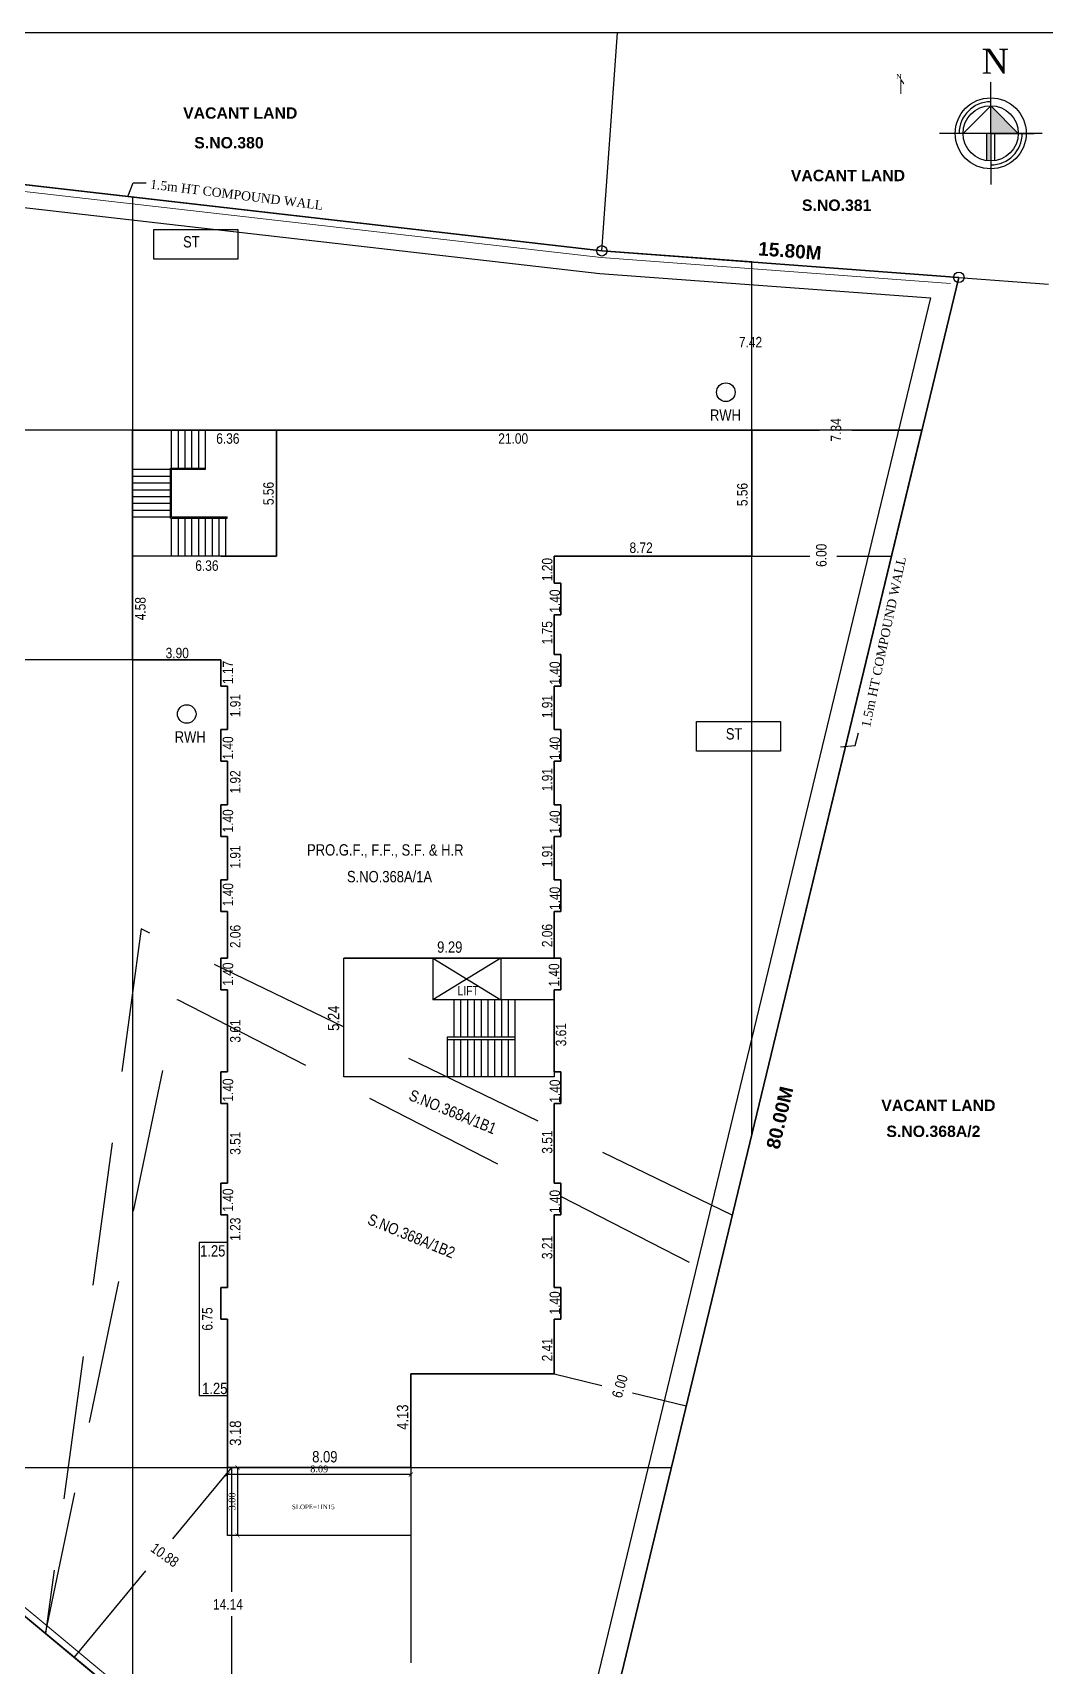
# Model space of a CAD drawing. Header units: metres. Extents: x 1336 to 1656, y -163 to -53.
# Drawn here: x 1377.7 to 1422.4, y -125.1 to -53 of the extents above; entities that cross this region are included whole.
import ezdxf

# ---------------------------------------------------------------- set-up
doc = ezdxf.new("R2010")
doc.units = ezdxf.units.M
doc.header["$PDMODE"] = 3
doc.header["$PDSIZE"] = -15
doc.linetypes.add('HIDDEN', pattern=[9.525, 6.35, -3.175])
for name, color, linetype in [('AS_AT_SITE', 7, 'Continuous'), ('BLK_1_DA_RAMP_1', 1, 'Continuous'), ('BLK_1_LVL_0_FRONT_SETBACK', 2, 'Continuous'), ('BLK_1_LVL_0_REAR_SETBACK', 11, 'Continuous'), ('BLK_1_LVL_0_SIDE_SETBACK1', 171, 'Continuous'), ('BLK_1_LVL_0_SIDE_SETBACK2', 102, 'Continuous'), ('FMB_OR_PLR', 7, 'Continuous'), ('N1', 1, 'Continuous'), ('PLOT_BOUNDARY', 70, 'Continuous'), ('ROAD_WIDTH', 7, 'Continuous'), ('RWH', 130, 'Continuous'), ('SUPER_IMPOSED', 7, 'Continuous')]:
    doc.layers.add(name, color=color, linetype=linetype)
doc.layers.add('BLK_1_COVERED_AREA', color=140, linetype='Continuous', plot=False)
doc.layers.add('BLK_1_LVL_0_BLDG_FOOT_PRINT', color=1, linetype='Continuous', lineweight=5)
doc.layers.add('NORTH_DIRECTION', color=7, linetype='Continuous', lineweight=0)
doc.styles.add('Ar Bold', font='arialbd.ttf')
doc.styles.get("Standard").update_dxf_attribs({"font": 'times.ttf'})
doc.styles.add('style BOLD', font='arialbd.ttf')
doc.styles.add('style5', font='swissc.ttf')
doc.dimstyles.get("Standard").update_dxf_attribs({"dimscale": 0.001, "dimtxt": 0.3, "dimasz": 0.18, "dimexe": 0.18, "dimexo": 0.0625, "dimgap": 0.09, "dimtad": 1, "dimtoh": 1, "dimzin": 0, "dimdsep": 46, "dimtxsty": 'Standard', "dimblk": 'ARCHTICK', "dimcen": 0.09, "dimse1": 1, "dimse2": 1, "dimadec": 0, "dimazin": 0, "dimtfac": 1, "dimtofl": 0, "dimtmove": 0, "dimatfit": 3, "dimfxl": 0, "dimtolj": 1, "dimtzin": 0, "dimarcsym": 0})
doc.dimstyles.new('~dimensions', dxfattribs={"dimtxt": 0.25, "dimasz": 0.17, "dimexe": 0.05, "dimexo": 0.0625, "dimgap": 0.06, "dimtad": 1, "dimzin": 4, "dimdsep": 46, "dimtxsty": 'Ar Bold', "dimcen": 0.09, "dimse1": 1, "dimse2": 1, "dimsd1": 1, "dimsd2": 1, "dimclrt": 71, "dimadec": 0, "dimazin": 0, "dimtfac": 1, "dimtix": 1, "dimtofl": 0, "dimtmove": 2, "dimatfit": 3, "dimfxl": 0, "dimtolj": 1, "dimtzin": 0, "dimarcsym": 0})

# ---------------------------------------------------------------- blocks, each defined once
blk = doc.blocks.new('_ArchTick')
at = {"color": 0, "linetype": 'ByBlock', "const_width": 0.15}
blk.add_lwpolyline([(-0.5, -0.5), (0.5, 0.5)], dxfattribs=at)
blk = doc.blocks.new('*D1355')
at = {"layer": 'BLK_1_DA_RAMP_1', "color": 0, "lineweight": -2}
blk.add_line((1386.775, -116.363), (1386.775, -119.363), dxfattribs=at)
at = {"layer": 'Defpoints', "color": 0}
for p in [(1386.336, -116.363), (1386.336, -119.363), (1386.775, -119.363)]:
    blk.add_point(p, dxfattribs=at)
at = {"layer": 'BLK_1_DA_RAMP_1', "color": 0, "lineweight": -2, "xscale": 0.18, "yscale": 0.18, "zscale": 0.18}
for p, rotation in [((1386.775, -116.363), 90), ((1386.775, -119.363), 270)]:
    blk.add_blockref('_ArchTick', p, dxfattribs=dict(at, rotation=rotation))
at = {"layer": 'BLK_1_DA_RAMP_1', "color": 0, "insert": (1386.532, -117.863), "char_height": 0.3, "attachment_point": 5, "rotation": 90}
blk.add_mtext('\\A1;3.00', dxfattribs=at)
blk = doc.blocks.new('*D1356')
at = {"layer": 'BLK_1_DA_RAMP_1', "color": 0, "lineweight": -2}
blk.add_line((1394.426, -116.671), (1386.336, -116.671), dxfattribs=at)
at = {"layer": 'Defpoints', "color": 0}
for p in [(1386.336, -116.236), (1386.336, -116.671), (1394.426, -116.236)]:
    blk.add_point(p, dxfattribs=at)
at = {"layer": 'BLK_1_DA_RAMP_1', "color": 0, "lineweight": -2, "xscale": 0.18, "yscale": 0.18, "zscale": 0.18, "rotation": 180}
blk.add_blockref('_ArchTick', (1386.336, -116.671), dxfattribs=at)
at = {"layer": 'BLK_1_DA_RAMP_1', "color": 0, "lineweight": -2, "xscale": 0.18, "yscale": 0.18, "zscale": 0.18}
blk.add_blockref('_ArchTick', (1394.426, -116.671), dxfattribs=at)
at = {"layer": 'BLK_1_DA_RAMP_1', "color": 0, "insert": (1390.381, -116.428), "char_height": 0.3, "attachment_point": 5}
blk.add_mtext('\\A1;8.09', dxfattribs=at)
blk = doc.blocks.new('N')
h = blk.add_hatch(color=0)
h.paths.add_polyline_path([(-0.111, -1.446), (-0.111, -2.215, 0.035937), (0, -2.223), (0, -1.446)])
h.paths.add_polyline_path([(0, -0.668), (0, -1.446), (0.77, -1.446)])
at = {"color": 0}
for p, q in [((-0.778, -1.446), (0, -0.668)), ((0, -0.668), (0.774, -1.45))]:
    blk.add_line(p, q, dxfattribs=at)
at = {"layer": 'N1', "color": 0}
for p, q in [((0, -1.446), (0, 0)), ((1.446, -1.446), (-1.446, -1.446)), ((-0.111, -2.215), (-0.111, -1.446)), ((0, -1.446), (1.223, -1.446)), ((0, -1.446), (0, -2.891)), ((0.111, -1.446), (0.111, -2.215))]:
    blk.add_line(p, q, dxfattribs=at)
for radius in [1, 0.778]:
    blk.add_circle((0, -1.446), radius, dxfattribs=at)
for start, end in [(90, 180), (270, 0)]:
    blk.add_arc((0, -1.446), 0.889, start, end, dxfattribs=at)
blk.add_text('N', height=0.7, dxfattribs=at).set_placement((-0.256, 0.236))

msp = doc.modelspace()

# ---------------------------------------------------------------- linework, layer by layer
at = {"color": 3}
for p, q in [((1402.8605, -62.6343), (1403.5589, -53.0012)), ((1402.8605, -62.6343), (1348.4165, -56.3981)), ((1418.6265, -63.806), (1402.8605, -62.6343)), ((1394.5897, -163.3144), (1418.6265, -63.806)), ((1345.5093, -96.4929), (1399.8408, -141.5755))]:
    msp.add_line(p, q, dxfattribs=at)
at = {"color": 252, "lineweight": 0}
for p, q in [((1348.6931, -56.7318), (1402.8323, -62.9331)), ((1402.8323, -62.9331), (1418.2519, -64.079)), ((1386.6986, -130.2806), (1371.8597, -117.9678))]:
    msp.add_line(p, q, dxfattribs=at)
at = {"color": 4}
for p, q in [((1409.4811, -66.1995), (1409.4811, -63.1212)), ((1409.4811, -70.5535), (1409.4811, -67.2072)), ((1382.302, -70.5535), (1363.796, -70.5535)), ((1409.4811, -70.5535), (1412.4674, -70.5535)), ((1413.8947, -70.5535), (1416.9966, -70.5535)), ((1409.4811, -76.1135), (1412.0475, -76.1135)), ((1413.2394, -76.1135), (1415.6536, -76.1135)), ((1382.302, -80.6935), (1369.0949, -80.6935)), ((1336.0655, -88.6567), (1399.8408, -141.5755)), ((1395.3961, -93.8735), (1398.4061, -95.7185)), ((1398.4061, -93.8735), (1395.3961, -95.7185)), ((1400.7561, -112.2335), (1402.8564, -112.7408)), ((1404.2172, -113.0695), (1406.5883, -113.6422)), ((1386.507, -116.3635), (1383.8968, -119.5092)), ((1386.507, -116.3635), (1386.507, -121.8585)), ((1394.4261, -116.3635), (1394.4261, -124.9895)), ((1382.7144, -120.9342), (1379.5544, -124.7424)), ((1386.507, -122.9351), (1386.507, -130.5115))]:
    msp.add_line(p, q, dxfattribs=at)
for p, q in [((1418.6265, -63.806), (1422.5906, -64.1041)), ((1383.8611, -72.2335), (1383.8611, -70.5535)), ((1384.1611, -72.2335), (1384.1611, -70.5535)), ((1384.4611, -72.2335), (1384.4611, -70.5535)), ((1384.7611, -72.2335), (1384.7611, -70.5535)), ((1385.0611, -72.2335), (1385.0611, -70.5535)), ((1385.3611, -72.2835), (1385.3611, -70.5535)), ((1382.1311, -72.2835), (1383.8111, -72.2835)), ((1382.1311, -72.5835), (1383.8111, -72.5835)), ((1383.8111, -72.2335), (1385.3611, -72.2335)), ((1383.8111, -74.4335), (1383.8111, -72.2335)), ((1383.8611, -72.2835), (1385.3611, -72.2835)), ((1383.8611, -74.3835), (1383.8611, -72.2835)), ((1382.1311, -72.8835), (1383.8111, -72.8835)), ((1382.1311, -73.1835), (1383.8111, -73.1835)), ((1382.1311, -73.4835), (1383.8111, -73.4835)), ((1382.1311, -73.7835), (1383.8111, -73.7835)), ((1382.1311, -74.0835), (1383.8111, -74.0835)), ((1382.1311, -74.3835), (1383.8111, -74.3835)), ((1383.8111, -74.4335), (1386.3111, -74.4335)), ((1383.8611, -74.3835), (1386.3111, -74.3835)), ((1383.8611, -76.1135), (1383.8611, -74.4335)), ((1384.1611, -76.1135), (1384.1611, -74.4335)), ((1384.4611, -76.1135), (1384.4611, -74.4335)), ((1384.7611, -76.1135), (1384.7611, -74.4335)), ((1385.0611, -76.1135), (1385.0611, -74.4335)), ((1385.3611, -76.1135), (1385.3611, -74.4335)), ((1385.6611, -76.1135), (1385.6611, -74.4335)), ((1385.9611, -76.1135), (1385.9611, -74.4335)), ((1386.2611, -76.1135), (1386.2611, -74.4335)), ((1386.3111, -74.4335), (1386.3111, -74.3835)), ((1338.0082, -90.2687), (1418.0252, -156.6643)), ((1396.3261, -95.7185), (1396.3261, -97.3585)), ((1396.6261, -95.7185), (1396.6261, -97.3585)), ((1396.9261, -95.7185), (1396.9261, -97.3585)), ((1397.2261, -95.7185), (1397.2261, -97.3585)), ((1397.5261, -95.7185), (1397.5261, -97.3585)), ((1397.8261, -95.7185), (1397.8261, -97.3585)), ((1398.1261, -95.7185), (1398.1261, -97.3585)), ((1398.4261, -95.7185), (1398.4261, -97.3585)), ((1398.7261, -95.7185), (1398.7261, -97.3585)), ((1399.0261, -95.7185), (1399.0261, -97.4785)), ((1399.0261, -97.3585), (1396.0261, -97.3585)), ((1396.0261, -97.3585), (1396.0261, -99.1185)), ((1399.0261, -97.4785), (1396.0261, -97.4785)), ((1396.3261, -97.4785), (1396.3261, -99.1185)), ((1396.6261, -97.4785), (1396.6261, -99.1185)), ((1396.9261, -97.4785), (1396.9261, -99.1185)), ((1397.2261, -97.4785), (1397.2261, -99.1185)), ((1397.5261, -97.4785), (1397.5261, -99.1185)), ((1397.8261, -97.4785), (1397.8261, -99.1185)), ((1398.1261, -97.4785), (1398.1261, -99.1185)), ((1398.4261, -97.4785), (1398.4261, -99.1185)), ((1398.7261, -97.4785), (1398.7261, -99.1185)), ((1399.0261, -97.4785), (1399.0261, -99.1185))]:
    msp.add_line(p, q)
at = {"color": 1}
for p, q in [((1382.1311, -76.1135), (1382.1311, -70.5535)), ((1388.4911, -76.1135), (1388.4911, -70.5535)), ((1386.0361, -76.1135), (1388.4911, -76.1135)), ((1400.7561, -93.8735), (1391.4661, -93.8735)), ((1391.4661, -99.1185), (1391.4661, -93.8735)), ((1395.3961, -93.8735), (1395.3961, -95.7185)), ((1398.4061, -93.8735), (1398.4061, -95.7185)), ((1400.7561, -93.8735), (1401.0561, -93.8735)), ((1401.0561, -93.8735), (1401.0561, -95.2735)), ((1400.7561, -95.7185), (1395.3961, -95.7185)), ((1400.7561, -95.2735), (1400.7561, -99.1185))]:
    msp.add_line(p, q, dxfattribs=at)
at = {"color": 3, "linetype": 'HIDDEN'}
for p, q in [((1382.5217, -92.5817), (1378.2929, -123.6957)), ((1408.6225, -105.2211), (1382.5217, -92.5817)), ((1378.2929, -123.6957), (1384.1264, -95.6969)), ((1384.1264, -95.6969), (1407.965, -107.9428))]:
    msp.add_line(p, q, dxfattribs=at)
at = {"color": 5}
for points in [[(1336.0655, -163.0012), (1616.2998, -163.0012), (1616.2998, -53.0012), (1336.0655, -53.0012)], [(1348.4165, -56.3981), (1402.8605, -62.6343), (1418.6265, -63.806), (1399.8408, -141.5755), (1345.5093, -96.4929)]]:
    msp.add_lwpolyline(points, close=True, dxfattribs=at)
at = {"color": 70}
msp.add_lwpolyline([(1345.5093, -96.4929), (1348.4165, -56.3981), (1402.8605, -62.6343), (1418.6265, -63.806), (1399.8408, -141.5755)], close=True, dxfattribs=at)
at = {"color": 4}
for points in [[(1383.0796, -61.6966), (1386.7899, -61.6966), (1386.7899, -63.0048), (1383.0796, -63.0048)], [(1382.1311, -70.5535), (1388.4911, -70.5535), (1388.4911, -76.1135), (1382.1311, -76.1135)], [(1407.0456, -83.4242), (1410.7559, -83.4242), (1410.7559, -84.7324), (1407.0456, -84.7324)], [(1391.4661, -93.8735), (1401.0561, -93.8735), (1401.0561, -95.2735), (1400.7561, -95.2735), (1400.7561, -99.1185), (1391.4661, -99.1185)]]:
    msp.add_lwpolyline(points, close=True, dxfattribs=at)
at = {"color": 1}
for points in [[(1386.3361, -106.4335), (1386.3361, -105.2035), (1386.0361, -105.2035), (1386.0361, -103.8035), (1386.3361, -103.8035), (1386.3361, -100.2885), (1386.0361, -100.2885), (1386.0361, -98.8885), (1386.3361, -98.8885), (1386.3361, -95.2735), (1386.0361, -95.2735), (1386.0361, -93.8735), (1386.3361, -93.8735), (1386.3361, -91.8085), (1386.0361, -91.8085), (1386.0361, -90.4085), (1386.3361, -90.4085), (1386.3361, -88.4985), (1386.0361, -88.4985), (1386.0361, -87.0985), (1386.3361, -87.0985), (1386.3361, -85.1785), (1386.0361, -85.1785), (1386.0361, -83.7785), (1386.3361, -83.7785), (1386.3361, -81.8635), (1386.0361, -81.8635), (1386.0361, -80.6935), (1382.1311, -80.6935), (1382.1311, -70.5535), (1409.4811, -70.5535), (1409.4811, -76.1135), (1400.7561, -76.1135), (1400.7561, -77.3135), (1401.0561, -77.3135), (1401.0561, -78.7135), (1400.7561, -78.7135), (1400.7561, -80.4635), (1401.0561, -80.4635), (1401.0561, -81.8635), (1400.7561, -81.8635), (1400.7561, -83.7785), (1401.0561, -83.7785), (1401.0561, -85.1785), (1400.7561, -85.1785), (1400.7561, -87.0935), (1401.0561, -87.0935), (1401.0561, -88.4935), (1400.7561, -88.4935), (1400.7561, -90.4085), (1401.0561, -90.4085), (1401.0561, -91.8085), (1400.7561, -91.8085), (1400.7561, -93.8735), (1401.0561, -93.8735), (1401.0561, -95.2735), (1400.7561, -95.2735), (1400.7561, -98.8885), (1401.0561, -98.8885), (1401.0561, -100.2885), (1400.7561, -100.2885), (1400.7561, -103.8035), (1401.0561, -103.8035), (1401.0561, -105.2035), (1400.7561, -105.2035), (1400.7561, -108.4185), (1401.0561, -108.4185), (1401.0561, -109.8185), (1400.7561, -109.8185), (1400.7561, -112.2335), (1394.4261, -112.2335), (1394.4261, -116.3635), (1386.3361, -116.3635), (1386.3361, -113.1835)], [(1386.3361, -106.4335), (1385.0861, -106.4335), (1385.0861, -113.1835), (1386.3361, -113.1835)], [(1386.3361, -106.4335), (1385.0861, -106.4335), (1385.0861, -113.1835), (1386.3361, -113.1835)]]:
    msp.add_lwpolyline(points, dxfattribs=at)
for centre in [(1402.8605, -62.6343), (1418.6265, -63.806)]:
    msp.add_circle(centre, 0.23)
at = {"color": 4}
for centre in [(1408.3365, -68.8797), (1384.5302, -83.0893)]:
    msp.add_circle(centre, 0.4115, dxfattribs=at)
at = {"layer": 'AS_AT_SITE', "color": 6}
msp.add_lwpolyline([(1345.5093, -96.4929), (1348.4165, -56.3981), (1402.8605, -62.6343), (1418.6265, -63.806), (1399.8408, -141.5755)], close=True, dxfattribs=at)
at = {"layer": 'BLK_1_COVERED_AREA', "color": 140}
msp.add_lwpolyline([(1401.0561, -77.3135), (1400.7561, -77.3135), (1400.7561, -76.1135), (1409.4811, -76.1135), (1409.4811, -70.5535), (1382.1311, -70.5535), (1382.1311, -80.6935), (1386.0361, -80.6935), (1386.0361, -81.8635), (1386.3361, -81.8635), (1386.3361, -83.7785), (1386.0361, -83.7785), (1386.0361, -85.1785), (1386.3361, -85.1785), (1386.3361, -87.0985), (1386.0361, -87.0985), (1386.0361, -88.4985), (1386.3361, -88.4985), (1386.3361, -90.4085), (1386.0361, -90.4085), (1386.0361, -91.8085), (1386.3361, -91.8085), (1386.3361, -93.8735), (1386.0361, -93.8735), (1386.0361, -95.2735), (1386.3361, -95.2735), (1386.3361, -98.8885), (1386.0361, -98.8885), (1386.0361, -100.2885), (1386.3361, -100.2885), (1386.3361, -103.8035), (1386.0361, -103.8035), (1386.0361, -105.2035), (1386.3361, -105.2035), (1386.3361, -108.4185), (1386.0361, -108.4185), (1386.0361, -109.8185), (1386.3361, -109.8185), (1386.3361, -113.1835), (1386.3361, -116.3635), (1394.4261, -116.3635), (1394.4261, -112.2335), (1400.7561, -112.2335), (1400.7561, -109.8185), (1401.0561, -109.8185), (1401.0561, -108.4185), (1400.7561, -108.4185), (1400.7561, -105.2035), (1401.0561, -105.2035), (1401.0561, -103.8035), (1400.7561, -103.8035), (1400.7561, -100.2885), (1401.0561, -100.2885), (1401.0561, -98.8885), (1400.7561, -98.8885), (1400.7561, -95.2735), (1401.0561, -95.2735), (1401.0561, -93.8735), (1400.7561, -93.8735), (1400.7561, -91.8085), (1401.0561, -91.8085), (1401.0561, -90.4085), (1400.7561, -90.4085), (1400.7561, -88.4935), (1401.0561, -88.4935), (1401.0561, -87.0935), (1400.7561, -87.0935), (1400.7561, -85.1785), (1401.0561, -85.1785), (1401.0561, -83.7785), (1400.7561, -83.7785), (1400.7561, -81.8635), (1401.0561, -81.8635), (1401.0561, -80.4635), (1400.7561, -80.4635), (1400.7561, -78.7135), (1401.0561, -78.7135)], close=True, dxfattribs=at)
at = {"layer": 'BLK_1_DA_RAMP_1'}
msp.add_lwpolyline([(1386.3361, -119.3635), (1386.3361, -116.3635), (1394.4261, -116.3635), (1394.4261, -119.3635)], close=True, dxfattribs=at)
at = {"layer": 'BLK_1_LVL_0_BLDG_FOOT_PRINT', "color": 1}
msp.add_lwpolyline([(1401.0561, -93.8735), (1400.7561, -93.8735), (1400.7561, -91.8085), (1401.0561, -91.8085), (1401.0561, -90.4085), (1400.7561, -90.4085), (1400.7561, -88.4935), (1401.0561, -88.4935), (1401.0561, -87.0935), (1400.7561, -87.0935), (1400.7561, -85.1785), (1401.0561, -85.1785), (1401.0561, -83.7785), (1400.7561, -83.7785), (1400.7561, -81.8635), (1401.0561, -81.8635), (1401.0561, -80.4635), (1400.7561, -80.4635), (1400.7561, -78.7135), (1401.0561, -78.7135), (1401.0561, -77.3135), (1400.7561, -77.3135), (1400.7561, -76.1135), (1409.4811, -76.1135), (1409.4811, -70.5535), (1382.1311, -70.5535), (1382.1311, -80.6935), (1386.0361, -80.6935), (1386.0361, -81.8635), (1386.3361, -81.8635), (1386.3361, -83.7785), (1386.0361, -83.7785), (1386.0361, -85.1785), (1386.3361, -85.1785), (1386.3361, -87.0985), (1386.0361, -87.0985), (1386.0361, -88.4985), (1386.3361, -88.4985), (1386.3361, -90.4085), (1386.0361, -90.4085), (1386.0361, -91.8085), (1386.3361, -91.8085), (1386.3361, -93.8735), (1386.0361, -93.8735), (1386.0361, -95.2735), (1386.3361, -95.2735), (1386.3361, -98.8885), (1386.0361, -98.8885), (1386.0361, -100.2885), (1386.3361, -100.2885), (1386.3361, -103.8035), (1386.0361, -103.8035), (1386.0361, -105.2035), (1386.3361, -105.2035), (1386.3361, -108.4185), (1386.0361, -108.4185), (1386.0361, -109.8185), (1386.3361, -109.8185), (1386.3361, -113.1835), (1386.3361, -116.3635), (1394.4261, -116.3635), (1394.4261, -112.2335), (1400.7561, -112.2335), (1400.7561, -109.8185), (1401.0561, -109.8185), (1401.0561, -108.4185), (1400.7561, -108.4185), (1400.7561, -105.2035), (1401.0561, -105.2035), (1401.0561, -103.8035), (1400.7561, -103.8035), (1400.7561, -100.2885), (1401.0561, -100.2885), (1401.0561, -98.8885), (1400.7561, -98.8885), (1400.7561, -95.2735), (1401.0561, -95.2735)], close=True, dxfattribs=at)
at = {"layer": 'BLK_1_LVL_0_FRONT_SETBACK', "color": 2}
msp.add_lwpolyline([(1399.8408, -141.5755), (1409.4811, -101.6663), (1409.4811, -76.1135), (1400.7561, -76.1135), (1400.7561, -77.3135), (1401.0561, -77.3135), (1401.0561, -78.7135), (1400.7561, -78.7135), (1400.7561, -80.4635), (1401.0561, -80.4635), (1401.0561, -81.8635), (1400.7561, -81.8635), (1400.7561, -83.7785), (1401.0561, -83.7785), (1401.0561, -85.1785), (1400.7561, -85.1785), (1400.7561, -87.0935), (1401.0561, -87.0935), (1401.0561, -88.4935), (1400.7561, -88.4935), (1400.7561, -90.4085), (1401.0561, -90.4085), (1401.0561, -91.8085), (1400.7561, -91.8085), (1400.7561, -93.8735), (1401.0561, -93.8735), (1401.0561, -95.2735), (1400.7561, -95.2735), (1400.7561, -98.8885), (1401.0561, -98.8885), (1401.0561, -100.2885), (1400.7561, -100.2885), (1400.7561, -103.8035), (1401.0561, -103.8035), (1401.0561, -105.2035), (1400.7561, -105.2035), (1400.7561, -108.4185), (1401.0561, -108.4185), (1401.0561, -109.8185), (1400.7561, -109.8185), (1400.7561, -112.2335), (1394.4261, -112.2335), (1394.4261, -116.3635), (1386.3361, -116.3635), (1386.3361, -113.1835), (1386.3361, -109.8185), (1386.0361, -109.8185), (1386.0361, -108.4185), (1386.3361, -108.4185), (1386.3361, -105.2035), (1386.0361, -105.2035), (1386.0361, -103.8035), (1386.3361, -103.8035), (1386.3361, -100.2885), (1386.0361, -100.2885), (1386.0361, -98.8885), (1386.3361, -98.8885), (1386.3361, -95.2735), (1386.0361, -95.2735), (1386.0361, -93.8735), (1386.3361, -93.8735), (1386.3361, -91.8085), (1386.0361, -91.8085), (1386.0361, -90.4085), (1386.3361, -90.4085), (1386.3361, -88.4985), (1386.0361, -88.4985), (1386.0361, -87.0985), (1386.3361, -87.0985), (1386.3361, -85.1785), (1386.0361, -85.1785), (1386.0361, -83.7785), (1386.3361, -83.7785), (1386.3361, -81.8635), (1386.0361, -81.8635), (1386.0361, -80.6935), (1382.1311, -80.6935), (1382.1311, -126.8805)], dxfattribs=at)
at = {"layer": 'BLK_1_LVL_0_REAR_SETBACK', "color": 11}
msp.add_lwpolyline([(1409.4811, -63.1264), (1402.8605, -62.6343), (1382.1311, -60.2599), (1382.1311, -70.5535), (1409.4811, -70.5535)], close=True, dxfattribs=at)
at = {"layer": 'BLK_1_LVL_0_SIDE_SETBACK1', "color": 171}
msp.add_lwpolyline([(1416.9966, -70.5535), (1409.4811, -70.5535), (1409.4811, -76.1135), (1400.7561, -76.1135), (1400.7561, -77.3135), (1401.0561, -77.3135), (1401.0561, -78.7135), (1400.7561, -78.7135), (1400.7561, -80.4635), (1401.0561, -80.4635), (1401.0561, -81.8635), (1400.7561, -81.8635), (1400.7561, -83.7785), (1401.0561, -83.7785), (1401.0561, -85.1785), (1400.7561, -85.1785), (1400.7561, -87.0935), (1401.0561, -87.0935), (1401.0561, -88.4935), (1400.7561, -88.4935), (1400.7561, -90.4085), (1401.0561, -90.4085), (1401.0561, -91.8085), (1400.7561, -91.8085), (1400.7561, -93.8735), (1401.0561, -93.8735), (1401.0561, -95.2735), (1400.7561, -95.2735), (1400.7561, -98.8885), (1401.0561, -98.8885), (1401.0561, -100.2885), (1400.7561, -100.2885), (1400.7561, -103.8035), (1401.0561, -103.8035), (1401.0561, -105.2035), (1400.7561, -105.2035), (1400.7561, -108.4185), (1401.0561, -108.4185), (1401.0561, -109.8185), (1400.7561, -109.8185), (1400.7561, -112.2335), (1394.4261, -112.2335), (1394.4261, -116.3635), (1405.9309, -116.3635)], close=True, dxfattribs=at)
at = {"layer": 'BLK_1_LVL_0_SIDE_SETBACK2', "color": 102}
msp.add_lwpolyline([(1369.4564, -116.3635), (1386.3361, -116.3635), (1386.3361, -113.1835), (1386.3361, -109.8185), (1386.0361, -109.8185), (1386.0361, -108.4185), (1386.3361, -108.4185), (1386.3361, -105.2035), (1386.0361, -105.2035), (1386.0361, -103.8035), (1386.3361, -103.8035), (1386.3361, -100.2885), (1386.0361, -100.2885), (1386.0361, -98.8885), (1386.3361, -98.8885), (1386.3361, -95.2735), (1386.0361, -95.2735), (1386.0361, -93.8735), (1386.3361, -93.8735), (1386.3361, -91.8085), (1386.0361, -91.8085), (1386.0361, -90.4085), (1386.3361, -90.4085), (1386.3361, -88.4985), (1386.0361, -88.4985), (1386.0361, -87.0985), (1386.3361, -87.0985), (1386.3361, -85.1785), (1386.0361, -85.1785), (1386.0361, -83.7785), (1386.3361, -83.7785), (1386.3361, -81.8635), (1386.0361, -81.8635), (1386.0361, -80.6935), (1382.1311, -80.6935), (1382.1311, -70.5535), (1347.3901, -70.5535)], dxfattribs=at)
at = {"layer": 'FMB_OR_PLR', "color": 70}
msp.add_lwpolyline([(1345.5093, -96.4929), (1348.4165, -56.3981), (1402.8605, -62.6343), (1418.6265, -63.806), (1399.8408, -141.5755)], close=True, dxfattribs=at)
at = {"layer": 'NORTH_DIRECTION', "color": 7}
msp.add_lwpolyline([(1416.0664, -55.7063), (1416.0664, -55.0694), (1416.2018, -55.2637)], dxfattribs=at)
at = {"layer": 'PLOT_BOUNDARY', "color": 70}
msp.add_lwpolyline([(1345.5093, -96.4929), (1348.4165, -56.3981), (1402.8605, -62.6343), (1418.6265, -63.806), (1399.8408, -141.5755)], close=True, dxfattribs=at)
at = {"layer": 'ROAD_WIDTH', "color": 1}
msp.add_lwpolyline([(1399.8408, -141.5755), (1394.5897, -163.3144), (1343.6448, -122.2069), (1345.5093, -96.4929)], close=True, dxfattribs=at)
msp.add_lwpolyline([(1399.8408, -141.5755), (1394.5897, -163.3144), (1343.6448, -122.2069), (1345.5093, -96.4929)], close=True, dxfattribs=at)
at = {"layer": 'RWH', "color": 130}
msp.add_lwpolyline([(1399.8408, -141.5755), (1418.6265, -63.806), (1402.8605, -62.6343), (1348.4165, -56.3981), (1345.5093, -96.4929), (1346.4616, -97.2831), (1349.3384, -57.5103), (1402.7665, -63.6301), (1417.3779, -64.716), (1398.9838, -140.8644)], close=True, dxfattribs=at)
at = {"layer": 'SUPER_IMPOSED', "color": 5}
msp.add_lwpolyline([(1345.5093, -96.4929), (1348.4165, -56.3981), (1402.8605, -62.6343), (1418.6265, -63.806), (1399.8408, -141.5755)], close=True, dxfattribs=at)

# ---------------------------------------------------------------- block references
at = {"xscale": 1.567291262279979, "yscale": 1.567291262279979, "zscale": 1.567291262279979}
msp.add_blockref('N', (1420.0325, -55.181), dxfattribs=at)

# ---------------------------------------------------------------- texts
for s, height, style, p in [('VACANT LAND', 0.5, 'style BOLD', (1384.3704, -56.799)), ('S.NO.380', 0.5, 'style BOLD', (1384.861, -58.1101)), ('VACANT LAND', 0.5, 'style BOLD', (1411.2066, -59.5588)), ('S.NO.381', 0.5, 'style BOLD', (1411.6972, -60.87)), ('ST', 0.5, 'style5', (1384.3694, -62.4874)), ('7.42', 0.46, 'style5', (1408.9129, -66.8958)), ('RWH', 0.5, 'style5', (1407.6345, -70.1409)), ('6.36', 0.46, 'style5', (1385.8329, -71.1531)), ('21.00', 0.46, 'style5', (1398.2874, -71.1531)), ('8.72', 0.46, 'style5', (1404.0825, -75.9751)), ('6.36', 0.46, 'style5', (1384.908, -76.7656)), ('3.90', 0.46, 'style5', (1383.5985, -80.6261)), ('RWH', 0.5, 'style5', (1383.999, -84.3505)), ('ST', 0.5, 'style5', (1408.3354, -84.2151)), ('VACANT LAND', 0.5, 'style BOLD', (1415.2007, -100.6236)), ('S.NO.368A/2', 0.5, 'style BOLD', (1415.4254, -101.7672)), ('1.25', 0.5, 'style5', (1385.1221, -107.0482)), ('1.25', 0.5, 'style5', (1385.21, -113.1227)), ('8.09', 0.5, 'style5', (1390.071, -116.1384)), ('14.14', 0.46, 'style5', (1385.6909, -122.6352))]:
    msp.add_text(s, height=height, dxfattribs=dict(style=style)).set_placement(p)
for rotation, p in [(352.934531, (1382.8965, -59.8836)), (78.002992, (1414.6996, -83.7089))]:
    msp.add_text('1.5m HT COMPOUND WALL', height=0.4, rotation=rotation).set_placement(p)
for s, height, rotation, style, p in [('15.80M', 0.6, 355.852849, 'style BOLD', (1409.7501, -62.8332)), ('7.34', 0.46, 90, 'style5', (1413.4289, -71.0574)), ('5.56', 0.46, 90, 'style5', (1388.3712, -73.8647)), ('5.56', 0.46, 90, 'style5', (1409.2959, -73.9105)), ('6.00', 0.46, 90, 'style5', (1412.7807, -76.5935)), ('1.20', 0.46, 90, 'style5', (1400.6766, -77.2235)), ('1.40', 0.46, 90, 'style5', (1401.015, -78.6155)), ('4.58', 0.46, 90, 'style5', (1382.7127, -78.9498)), ('1.75', 0.46, 90, 'style5', (1400.6766, -80.0133)), ('1.17', 0.46, 90, 'style5', (1386.5806, -81.7692)), ('1.40', 0.46, 90, 'style5', (1401.015, -81.7937)), ('1.91', 0.46, 90, 'style5', (1386.9032, -83.231)), ('1.91', 0.46, 90, 'style5', (1400.6766, -83.2745)), ('1.40', 0.46, 90, 'style5', (1386.5806, -85.102)), ('1.40', 0.46, 90, 'style5', (1401.015, -85.1226)), ('1.92', 0.46, 90, 'style5', (1386.9032, -86.6)), ('1.91', 0.46, 90, 'style5', (1400.6766, -86.5025)), ('1.40', 0.46, 90, 'style5', (1386.5806, -88.3238)), ('1.40', 0.46, 90, 'style5', (1401.015, -88.3702)), ('1.91', 0.46, 90, 'style5', (1386.9032, -89.9175)), ('PRO.G.F., F.F., S.F. & H.R', 0.5, 359.94888, 'style5', (1389.8452, -89.3399)), ('1.91', 0.46, 90, 'style5', (1400.6766, -89.8541)), ('S.NO.368A/1A', 0.5, 359.94888, 'style5', (1391.607, -90.5198)), ('1.40', 0.46, 90, 'style5', (1386.5806, -91.5806)), ('1.40', 0.46, 90, 'style5', (1401.015, -91.7447)), ('2.06', 0.46, 90, 'style5', (1386.9032, -93.4264)), ('2.06', 0.46, 90, 'style5', (1400.6766, -93.3856)), ('9.29', 0.5, 359.94888, 'style5', (1395.5881, -93.6299)), ('1.40', 0.46, 90, 'style5', (1386.5806, -95.0895)), ('1.40', 0.46, 90, 'style5', (1400.9786, -95.1271)), ('LIFT', 0.4, 359.94888, 'style5', (1396.4868, -95.506)), ('3.61', 0.46, 90, 'style5', (1386.9032, -97.6034)), ('5.24', 0.5, 89.94888, 'style5', (1391.2617, -97.0823)), ('3.61', 0.46, 90, 'style5', (1401.2854, -97.7632)), ('1.40', 0.46, 90, 'style5', (1386.5806, -100.2105)), ('1.40', 0.46, 90, 'style5', (1401.015, -100.2571)), ('80.00M', 0.6, 76.970652, 'style BOLD', (1410.6952, -102.3465)), ('S.NO.368A/1B1', 0.5, 337.796501, 'style5', (1394.2982, -100.1178)), ('3.51', 0.46, 90, 'style5', (1386.9032, -102.556)), ('3.51', 0.46, 90, 'style5', (1400.6766, -102.505)), ('1.40', 0.46, 90, 'style5', (1386.5806, -105.0695)), ('1.40', 0.46, 90, 'style5', (1401.015, -105.1317)), ('S.NO.368A/1B2', 0.5, 337.796501, 'style5', (1392.4721, -105.6009)), ('1.23', 0.46, 90, 'style5', (1386.9032, -106.3549)), ('3.21', 0.46, 90, 'style5', (1400.6766, -107.1614)), ('1.40', 0.46, 90, 'style5', (1401.015, -109.6089)), ('6.75', 0.46, 90, 'style5', (1385.6664, -110.3187)), ('2.41', 0.46, 90, 'style5', (1400.6766, -111.6778)), ('6.00', 0.46, 73.798808, 'style5', (1403.7306, -113.3325)), ('4.13', 0.5, 90, 'style5', (1394.3118, -114.6986)), ('3.18', 0.5, 90, 'style5', (1386.9284, -115.4061)), ('10.88', 0.46, 324.418073, 'style5', (1382.8932, -120.0283))]:
    msp.add_text(s, height=height, rotation=rotation, dxfattribs=dict(style=style)).set_placement(p)
at = {"color": 4, "style": 'style BOLD'}
msp.add_text('Tirunelveli To Thisayanvelai Exg. road', height=1.4, rotation=320.691109, dxfattribs=at).set_placement((1355.0229, -119.2764))
at = {"layer": 'BLK_1_DA_RAMP_1', "insert": (1390.1211, -118.0035), "char_height": 0.2, "width": 2.4, "attachment_point": 2}
msp.add_mtext('SLOPE=1IN15', dxfattribs=at)
at = {"layer": 'NORTH_DIRECTION', "color": 7, "insert": (1415.8494, -54.8224), "char_height": 0.23, "attachment_point": 1}
msp.add_mtext_dynamic_manual_height_columns('N', width=4.052404, gutter_width=1.15, heights=[0], dxfattribs=at)

# ---------------------------------------------------------------- dimensions: what is measured, and where the dimension line sits
at = {"layer": 'BLK_1_DA_RAMP_1', "color": 2}
dim = msp.add_linear_dim(base=(1386.3361, -116.671), p1=(1394.4261, -116.2362), p2=(1386.3361, -116.2362), angle=0, dimstyle='Standard', override={"dimscale": 1}, dxfattribs=at)
dim.commit()
dim.dimension.update_dxf_attribs({"geometry": '*D1356', "text_midpoint": (1390.3811, -116.428)})
at = {"layer": 'BLK_1_DA_RAMP_1', "color": 1}
dim = msp.add_linear_dim(base=(1386.775, -119.3635), p1=(1386.3361, -116.3635), p2=(1386.3361, -119.3635), angle=270, dimstyle='Standard', override={"dimscale": 1}, dxfattribs=at)
dim.commit()
dim.dimension.update_dxf_attribs({"geometry": '*D1355', "text_midpoint": (1386.532, -117.8635)})

# ---------------------------------------------------------------- leaders
for points in [[(1381.934, -60.2373), (1382.1626, -59.6286), (1382.7383, -59.6331)], [(1413.4053, -84.5455), (1414.0526, -84.4838), (1414.1985, -83.9269)]]:
    msp.add_leader(points, dimstyle='~dimensions', override={"dimgap": 0.06, "dimtad": 0})

doc.saveas('drawing.dxf')
